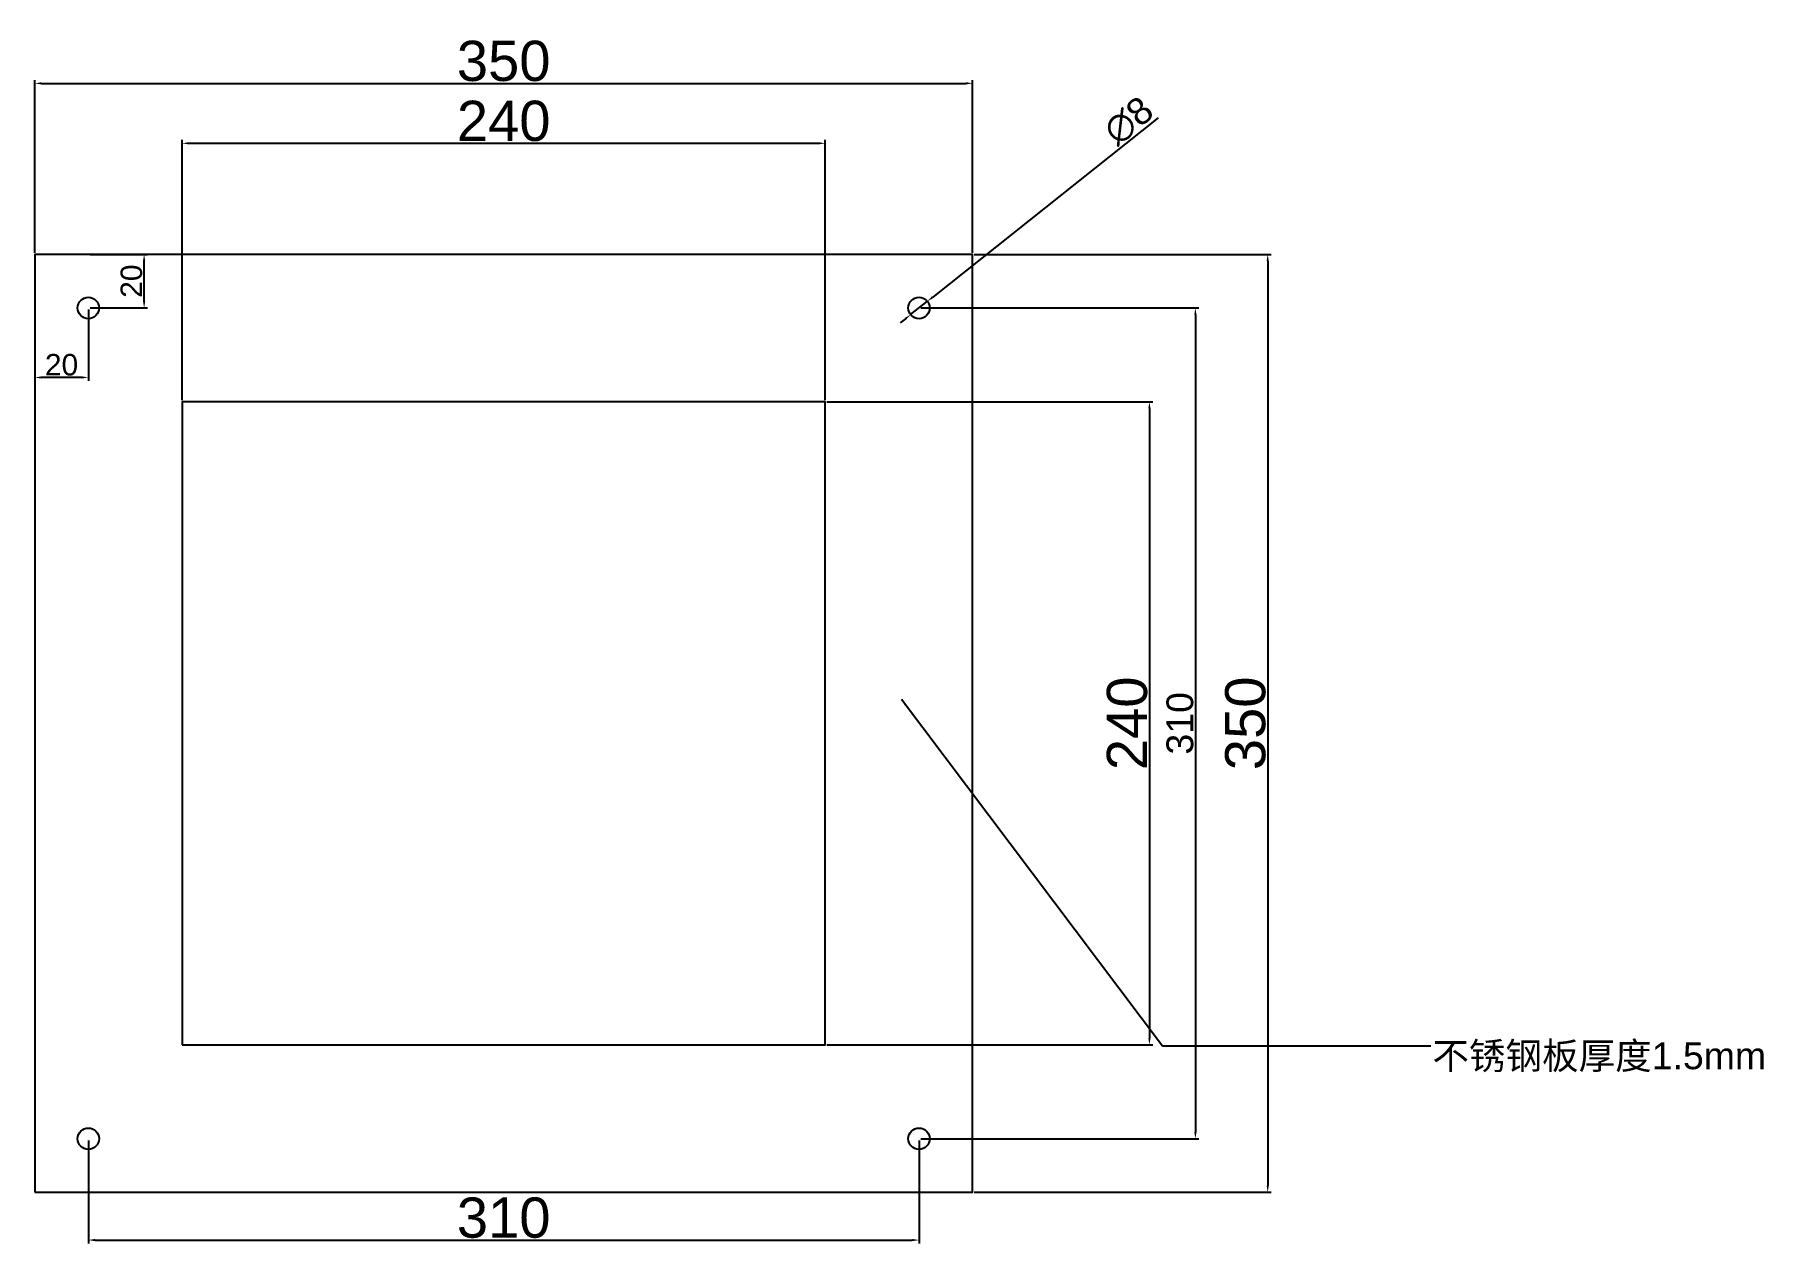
# Model space of a CAD drawing. Header units: millimetres. Extents: x 0 to 648, y -19 to 432.
import ezdxf

# ---------------------------------------------------------------- set-up
doc = ezdxf.new("R2010")
doc.units = ezdxf.units.MM
doc.styles.get("Standard").update_dxf_attribs({"font": 'arial.ttf'})
doc.dimstyles.new('ISO-25', dxfattribs={"dimtxt": 2.5, "dimasz": 2.5, "dimexe": 1.25, "dimexo": 0.625, "dimtad": 1, "dimtxsty": 'Standard', "dimcen": 2.5, "dimadec": 0, "dimazin": 0, "dimtfac": 1, "dimtmove": 0, "dimatfit": 3, "dimfxl": 1, "dimarcsym": 0})

# ---------------------------------------------------------------- blocks, each defined once
blk = doc.blocks.new('*D2')
at = {"color": 0, "lineweight": -2, "transparency": 16777216}
for p, q in [((350.62, 350), (461.37, 350)), ((460.12, 347.5), (460.12, 2.5)), ((350.62, 0), (461.37, 0))]:
    blk.add_line(p, q, dxfattribs=at)
at = {"color": 0, "transparency": 16777216}
for points in [[(459.7, 347.5), (460.53, 347.5), (460.12, 350)], [(459.7, 2.5), (460.53, 2.5), (460.12, 0)]]:
    blk.add_solid(points, dxfattribs=at)
at = {"layer": 'Defpoints', "color": 0, "transparency": 16777216}
for p in [(350, 350), (350, 0), (460.12, 0)]:
    blk.add_point(p, dxfattribs=at)
at = {"color": 0, "transparency": 16777216, "insert": (451.83, 175), "char_height": 15, "attachment_point": 5, "rotation": 90}
blk.add_mtext('350', dxfattribs=at)
blk = doc.blocks.new('*D3')
at = {"color": 0, "lineweight": -2, "transparency": 16777216}
for p, q in [((0, 350.62), (0, 415.06)), ((350, 350.62), (350, 415.06)), ((2.5, 413.81), (347.5, 413.81))]:
    blk.add_line(p, q, dxfattribs=at)
at = {"color": 0, "transparency": 16777216}
for points in [[(2.5, 414.23), (2.5, 413.4), (0, 413.81)], [(347.5, 414.23), (347.5, 413.4), (350, 413.81)]]:
    blk.add_solid(points, dxfattribs=at)
at = {"layer": 'Defpoints', "color": 0, "transparency": 16777216}
for p in [(350, 413.81), (0, 350), (350, 350)]:
    blk.add_point(p, dxfattribs=at)
at = {"color": 0, "transparency": 16777216, "insert": (175, 422.1), "char_height": 15, "attachment_point": 5}
blk.add_mtext('350', dxfattribs=at)
blk = doc.blocks.new('*D4')
at = {"color": 0, "lineweight": -2, "transparency": 16777216}
for p, q in [((55, 295.62), (55, 392.69)), ((57.5, 391.44), (292.5, 391.44)), ((295, 295.62), (295, 392.69))]:
    blk.add_line(p, q, dxfattribs=at)
at = {"color": 0, "transparency": 16777216}
for points in [[(57.5, 391.85), (57.5, 391.02), (55, 391.44)], [(292.5, 391.85), (292.5, 391.02), (295, 391.44)]]:
    blk.add_solid(points, dxfattribs=at)
at = {"layer": 'Defpoints', "color": 0, "transparency": 16777216}
for p in [(295, 391.44), (55, 295), (295, 295)]:
    blk.add_point(p, dxfattribs=at)
at = {"color": 0, "transparency": 16777216, "insert": (175, 399.72), "char_height": 15, "attachment_point": 5}
blk.add_mtext('240', dxfattribs=at)
blk = doc.blocks.new('*D5')
at = {"color": 0, "lineweight": -2, "transparency": 16777216}
for p, q in [((295.62, 295), (417.23, 295)), ((415.98, 292.5), (415.98, 57.5)), ((295.62, 55), (417.23, 55))]:
    blk.add_line(p, q, dxfattribs=at)
at = {"color": 0, "transparency": 16777216}
for points in [[(415.56, 292.5), (416.39, 292.5), (415.98, 295)], [(415.56, 57.5), (416.39, 57.5), (415.98, 55)]]:
    blk.add_solid(points, dxfattribs=at)
at = {"layer": 'Defpoints', "color": 0, "transparency": 16777216}
for p in [(295, 295), (295, 55), (415.98, 55)]:
    blk.add_point(p, dxfattribs=at)
at = {"color": 0, "transparency": 16777216, "insert": (407.69, 175), "char_height": 15, "attachment_point": 5, "rotation": 90}
blk.add_mtext('240', dxfattribs=at)
blk = doc.blocks.new('*D6')
at = {"color": 0, "lineweight": -2, "transparency": 16777216}
for p, q in [((20, 19.38), (20, -19.07)), ((330, 19.38), (330, -19.07)), ((22.5, -17.82), (327.5, -17.82))]:
    blk.add_line(p, q, dxfattribs=at)
at = {"color": 0, "transparency": 16777216}
for points in [[(22.5, -17.4), (22.5, -18.23), (20, -17.82)], [(327.5, -17.4), (327.5, -18.23), (330, -17.82)]]:
    blk.add_solid(points, dxfattribs=at)
at = {"layer": 'Defpoints', "color": 0, "transparency": 16777216}
for p in [(20, 20), (330, 20), (330, -17.82)]:
    blk.add_point(p, dxfattribs=at)
at = {"color": 0, "transparency": 16777216, "insert": (175, -9.53), "char_height": 15, "attachment_point": 5}
blk.add_mtext('310', dxfattribs=at)
blk = doc.blocks.new('*D7')
at = {"color": 0, "lineweight": -2, "transparency": 16777216}
for p, q in [((330.63, 330), (434.38, 330)), ((433.13, 327.5), (433.13, 22.5)), ((330.63, 20), (434.38, 20))]:
    blk.add_line(p, q, dxfattribs=at)
at = {"color": 0, "transparency": 16777216}
for points in [[(432.71, 327.5), (433.54, 327.5), (433.13, 330)], [(432.71, 22.5), (433.54, 22.5), (433.13, 20)]]:
    blk.add_solid(points, dxfattribs=at)
at = {"layer": 'Defpoints', "color": 0, "transparency": 16777216}
for p in [(330, 330), (330, 20), (433.13, 20)]:
    blk.add_point(p, dxfattribs=at)
at = {"color": 0, "transparency": 16777216, "insert": (427.39, 175), "char_height": 10, "attachment_point": 5, "rotation": 90}
blk.add_mtext('310', dxfattribs=at)
blk = doc.blocks.new('*D8')
at = {"color": 0, "lineweight": -2, "transparency": 16777216}
for p, q in [((0, 329.38), (0, 302.81)), ((20, 329.38), (20, 302.81)), ((17.5, 304.06), (2.5, 304.06))]:
    blk.add_line(p, q, dxfattribs=at)
at = {"color": 0, "transparency": 16777216}
for points in [[(2.5, 304.48), (2.5, 303.65), (0, 304.06)], [(17.5, 304.48), (17.5, 303.65), (20, 304.06)]]:
    blk.add_solid(points, dxfattribs=at)
at = {"layer": 'Defpoints', "color": 0, "transparency": 16777216}
for p in [(0, 330), (20, 330), (0, 304.06)]:
    blk.add_point(p, dxfattribs=at)
at = {"color": 0, "transparency": 16777216, "insert": (10, 308.77), "char_height": 8, "attachment_point": 5}
blk.add_mtext('20', dxfattribs=at)
blk = doc.blocks.new('*D9')
at = {"color": 0, "lineweight": -2, "transparency": 16777216}
for p, q in [((20.62, 350), (42.06, 350)), ((40.81, 332.5), (40.81, 347.5)), ((20.62, 330), (42.06, 330))]:
    blk.add_line(p, q, dxfattribs=at)
at = {"color": 0, "transparency": 16777216}
for points in [[(40.4, 347.5), (41.23, 347.5), (40.81, 350)], [(40.4, 332.5), (41.23, 332.5), (40.81, 330)]]:
    blk.add_solid(points, dxfattribs=at)
at = {"layer": 'Defpoints', "color": 0, "transparency": 16777216}
for p in [(20, 350), (40.81, 350), (20, 330)]:
    blk.add_point(p, dxfattribs=at)
at = {"color": 0, "transparency": 16777216, "insert": (36.1, 340), "char_height": 8, "attachment_point": 5, "rotation": 90}
blk.add_mtext('20', dxfattribs=at)
blk = doc.blocks.new('*D11')
at = {"color": 0, "lineweight": -2, "transparency": 16777216}
for p, q in [((419.28, 400.95), (335.09, 334.04)), ((326.87, 327.51), (333.13, 332.49)), ((324.91, 325.96), (322.95, 324.4))]:
    blk.add_line(p, q, dxfattribs=at)
at = {"color": 0, "transparency": 16777216}
for points in [[(334.83, 334.37), (335.35, 333.72), (333.13, 332.49)], [(324.65, 326.28), (325.17, 325.63), (326.87, 327.51)]]:
    blk.add_solid(points, dxfattribs=at)
at = {"layer": 'Defpoints', "color": 0, "transparency": 16777216}
for p in [(333.13, 332.49), (326.87, 327.51)]:
    blk.add_point(p, dxfattribs=at)
at = {"color": 0, "transparency": 16777216, "insert": (408.22, 399.84), "char_height": 10, "attachment_point": 5, "rotation": 38.47449}
blk.add_mtext('∅8', dxfattribs=at)

msp = doc.modelspace()

# ---------------------------------------------------------------- linework, layer by layer
at = {"color": 0}
for points in [[(0, 0), (350, 0), (350, 350), (0, 350)], [(55, 55), (295, 55), (295, 295), (55, 295)]]:
    msp.add_lwpolyline(points, close=True, dxfattribs=at)
for centre in [(20, 330), (330, 330), (20, 20), (330, 20)]:
    msp.add_circle(centre, 4, dxfattribs=at)

# ---------------------------------------------------------------- texts
at = {"color": 3, "insert": (521.585, 55.945), "char_height": 10, "width": 148.48748, "attachment_point": 1}
msp.add_mtext('{\\fSimSun|b0|i0|c134|p2;不锈钢板厚度}1.5mm', dxfattribs=at)

# ---------------------------------------------------------------- dimensions: what is measured, and where the dimension line sits
at = {"color": 3}
for base, p1, p2, picture, middle in [((350, 413.814), (0, 350), (350, 350), '*D3', (175, 422.103)), ((295, 391.438), (55, 295), (295, 295), '*D4', (175, 399.722)), ((330, -17.818), (20, 20), (330, 20), '*D6', (175, -9.529))]:
    dim = msp.add_linear_dim(base=base, p1=p1, p2=p2, dimstyle='ISO-25', override={"dimtxt": 15, "dimarcsym": 1}, dxfattribs=at)
    dim.commit()
    dim.dimension.update_dxf_attribs({"geometry": picture, "text_midpoint": middle})
dim = msp.add_diameter_dim_2p(p1=(326.868, 327.511), p2=(333.132, 332.489), dimstyle='ISO-25', override={"dimtxt": 10, "dimarcsym": 1}, dxfattribs=at)
dim.commit()
dim.dimension.update_dxf_attribs({"geometry": '*D11', "text_midpoint": (411.961, 395.135), "dimtype": 163})
dim = msp.add_linear_dim(base=(40.814, 350), p1=(20, 330), p2=(20, 350), angle=90, dimstyle='ISO-25', override={"dimtxt": 8, "dimarcsym": 1}, dxfattribs=at)
dim.commit()
dim.dimension.update_dxf_attribs({"geometry": '*D9', "text_midpoint": (40.814, 340), "dimtype": 160})
for base, p1, p2, override, picture, middle in [((460.117, 0), (350, 350), (350, 0), {"dimtxt": 15, "dimarcsym": 1}, '*D2', (451.828, 175)), ((433.126, 20), (330, 330), (330, 20), {"dimtxt": 10, "dimarcsym": 1}, '*D7', (427.392, 175)), ((415.977, 55), (295, 295), (295, 55), {"dimtxt": 15, "dimarcsym": 1}, '*D5', (407.693, 175))]:
    dim = msp.add_linear_dim(base=base, p1=p1, p2=p2, angle=90, dimstyle='ISO-25', override=override, dxfattribs=at)
    dim.commit()
    dim.dimension.update_dxf_attribs({"geometry": picture, "text_midpoint": middle})
dim = msp.add_linear_dim(base=(0, 304.062), p1=(20, 330), p2=(0, 330), dimstyle='ISO-25', override={"dimtxt": 8, "dimarcsym": 1}, dxfattribs=at)
dim.commit()
dim.dimension.update_dxf_attribs({"geometry": '*D8', "text_midpoint": (10, 304.062), "dimtype": 160})

# ---------------------------------------------------------------- leaders
at = {"color": 3, "annotation_type": 0, "has_hookline": 1, "hookline_direction": 0, "text_width": 126.822}
msp.add_leader([(323.418, 183.972), (420.915, 54.695), (520.96, 54.695)], dimstyle='ISO-25', override={"dimgap": 0.625, "dimtad": 0, "dimarcsym": 1}, dxfattribs=at)

doc.saveas('drawing.dxf')
